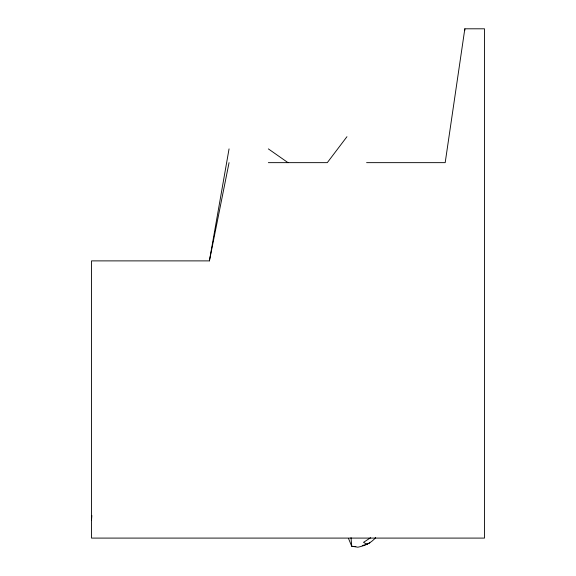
<?xml version="1.0" encoding="UTF-8"?>
<svg xmlns="http://www.w3.org/2000/svg" width="576" height="576" viewBox="0 0 576 576"><rect width="100%" height="100%" fill="white"/><g stroke="black" fill="none" stroke-linecap="round" stroke-linejoin="round"><path stroke-width="0.86" d="M464.746 30.593L464.839 28.8L484.488 28.8L484.488 538.092L91.512 538.092L91.512 260.885L209.405 260.885L229.054 162.648M91.512 520.013L91.858 515.527M464.839 28.8L445.19 162.648L366.595 162.648M209.405 260.885L229.054 148.889M346.946 136.706L327.298 162.648L268.351 162.648M348.523 538.517L351.72 546.257L357.883 547.2C364.774 545.818 371.081 543.038 375.667 537.595M370.598 537.732L363.528 542.354L367.07 544.32M364.622 544.968L369.85 542.894M362.239 545.486L363.83 545.141M355.853 546.624L351.72 546.257L351.029 537.624M268.351 148.889L288 162.648"/></g></svg>
